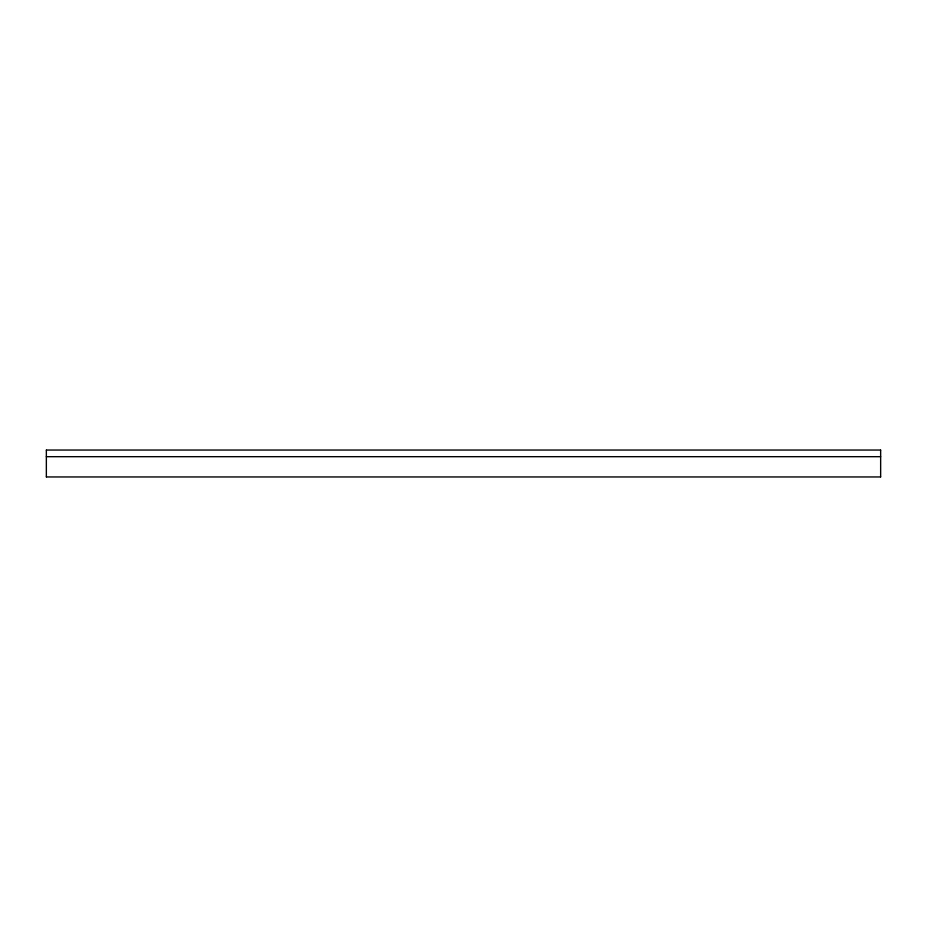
<?xml version="1.0" encoding="UTF-8"?>
<svg xmlns="http://www.w3.org/2000/svg" width="927" height="927" viewBox="0 0 927 927"><rect width="100%" height="100%" fill="white"/><g stroke="black" fill="none" stroke-linecap="round" stroke-linejoin="round"><path stroke-width="1.39" d="M46.35 450.047L880.65 450.047M46.35 456.687L880.65 456.687M46.35 476.953L880.65 476.953M880.65 450.209L880.65 476.791M46.35 450.209L46.35 476.791"/></g></svg>
